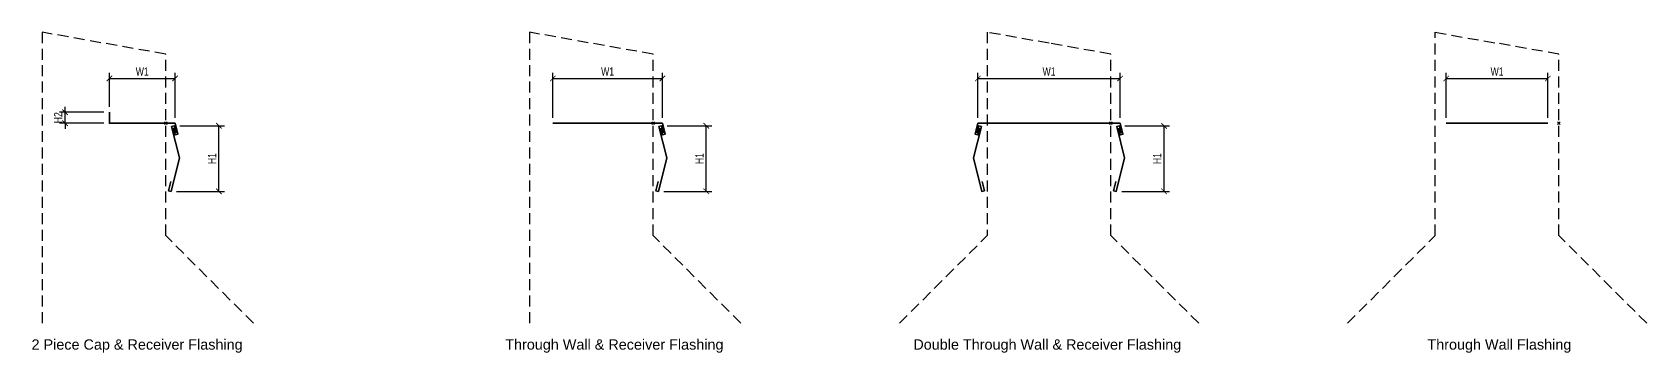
# Model space of a CAD drawing. Header units: inches. Extents: x 1550 to 1938, y 1113 to 1725.
# Drawn here: x 1654.7 to 1728.1, y 1113.5 to 1128.1 of the extents above; entities that cross this region are included whole.
import ezdxf
from ezdxf.enums import TextEntityAlignment as Align

# ---------------------------------------------------------------- set-up
doc = ezdxf.new("R2010")
doc.units = ezdxf.units.IN
doc.header["$LTSCALE"] = 4
doc.header["$MEASUREMENT"] = 0
doc.header["$PDMODE"] = 99
doc.header["$PDSIZE"] = 0.0625
doc.linetypes.add('HIDDEN2', pattern=[0.1875, 0.125, -0.0625])
doc.layers.get('Defpoints').update_dxf_attribs({"color": 121})
for name, color, linetype, lineweight in [('A-Anno-Dims', 211, 'Continuous', 25), ('G-Anno-Ttlb', 213, 'Continuous', 50), ('SubStrate', 81, 'HIDDEN2', 25), ('Wide', 212, 'Continuous', 35)]:
    doc.layers.add(name, color=color, linetype=linetype, lineweight=lineweight)
doc.layers.add('G-Anno-Nplt', color=140, linetype='Continuous', lineweight=18, plot=False)
doc.styles.add('Arch-Dim', font='arial.ttf', dxfattribs={"width": 0.75})
doc.styles.add('RomanS', font='romans.shx')
doc.dimstyles.new('Aec-Arch-I-3', dxfattribs={"dimscale": 4, "dimtxt": 0.09375, "dimasz": 0.0625, "dimexe": 0.0625, "dimexo": 0.0625, "dimgap": 0.03125, "dimtad": 1, "dimdec": 4, "dimzin": 3, "dimdsep": 46, "dimlunit": 4, "dimtxsty": 'Arch-Dim', "dimblk": 'ARCHTICK', "dimcen": 0.09375, "dimclrd": 8, "dimclre": 8, "dimazin": 2, "dimtfac": 0.75, "dimtdec": 4, "dimtix": 1, "dimtmove": 1, "dimatfit": 2, "dimldrblk": 'OPEN90', "dimfxl": 1, "dimtolj": 1, "dimtzin": 0, "dimarcsym": 0})

# ---------------------------------------------------------------- blocks, each defined once
blk = doc.blocks.new('Anno_Title_T2')
at = {"color": 0, "linetype": 'ByBlock', "lineweight": -2, "style": 'RomanS'}
blk.add_attdef('TITLE', (0, 0.5), '', height=1.25, dxfattribs=at)
blk.add_attdef('SCALE', text='', height=0.75, dxfattribs=at).set_placement((0, -0.5), align=Align.TOP_LEFT)
blk = doc.blocks.new('_ArchTick')
at = {"color": 0, "linetype": 'ByBlock', "const_width": 0.15}
blk.add_lwpolyline([(-0.5, -0.5), (0.5, 0.5)], dxfattribs=at)
blk = doc.blocks.new('*D345')
at = {"layer": 'A-Anno-Dims', "color": 8, "lineweight": -2, "transparency": 16777216}
for p, q in [((1657.917, 1124.454), (1655.896, 1124.454)), ((1656.146, 1124.454), (1656.146, 1124.704)), ((1656.146, 1123.954), (1656.146, 1124.454)), ((1657.917, 1123.954), (1655.896, 1123.954)), ((1656.146, 1123.954), (1656.146, 1123.704))]:
    blk.add_line(p, q, dxfattribs=at)
at = {"layer": 'Defpoints', "color": 0, "transparency": 16777216}
for p in [(1656.146, 1124.454), (1658.167, 1124.454), (1658.167, 1123.954)]:
    blk.add_point(p, dxfattribs=at)
at = {"layer": 'A-Anno-Dims', "color": 8, "lineweight": -2, "transparency": 16777216, "xscale": 0.25, "yscale": 0.25, "zscale": 0.25}
for p, rotation in [((1656.146, 1124.454), 270), ((1656.146, 1123.954), 90)]:
    blk.add_blockref('_ArchTick', p, dxfattribs=dict(at, rotation=rotation))
at = {"layer": 'A-Anno-Dims', "color": 0, "transparency": 16777216, "insert": (1655.833, 1124.204), "char_height": 0.375, "attachment_point": 5, "rotation": 90, "style": 'Arch-Dim'}
blk.add_mtext('\\A1;H2', dxfattribs=at)
blk = doc.blocks.new('_Open90')
at = {"color": 0, "linetype": 'ByBlock', "lineweight": -2}
for p, q in [((0, 0), (-1, 0)), ((-0.5, 0.5), (0, 0)), ((0, 0), (-0.5, -0.5))]:
    blk.add_line(p, q, dxfattribs=at)
blk = doc.blocks.new('*D346')
at = {"layer": 'A-Anno-Dims', "color": 8, "lineweight": -2, "transparency": 16777216}
for p, q in [((1658.167, 1124.704), (1658.167, 1126.243)), ((1658.167, 1125.993), (1661.153, 1125.993)), ((1661.153, 1124.204), (1661.153, 1126.243))]:
    blk.add_line(p, q, dxfattribs=at)
at = {"layer": 'Defpoints', "color": 0, "transparency": 16777216}
for p in [(1661.153, 1125.993), (1658.167, 1124.454), (1661.153, 1123.954)]:
    blk.add_point(p, dxfattribs=at)
at = {"layer": 'A-Anno-Dims', "color": 8, "lineweight": -2, "transparency": 16777216, "xscale": 0.25, "yscale": 0.25, "zscale": 0.25, "rotation": 180}
blk.add_blockref('_ArchTick', (1658.167, 1125.993), dxfattribs=at)
at = {"layer": 'A-Anno-Dims', "color": 8, "lineweight": -2, "transparency": 16777216, "xscale": 0.25, "yscale": 0.25, "zscale": 0.25}
blk.add_blockref('_ArchTick', (1661.153, 1125.993), dxfattribs=at)
at = {"layer": 'A-Anno-Dims', "color": 0, "transparency": 16777216, "insert": (1659.66, 1126.307), "char_height": 0.375, "attachment_point": 5, "style": 'Arch-Dim'}
blk.add_mtext('\\A1;W1', dxfattribs=at)
blk = doc.blocks.new('*D347')
at = {"layer": 'A-Anno-Dims', "color": 8, "lineweight": -2, "transparency": 16777216}
for p, q in [((1661.369, 1123.834), (1663.402, 1123.834)), ((1663.152, 1120.848), (1663.152, 1123.834)), ((1661.225, 1120.848), (1663.402, 1120.848))]:
    blk.add_line(p, q, dxfattribs=at)
at = {"layer": 'Defpoints', "color": 0, "transparency": 16777216}
for p in [(1661.119, 1123.834), (1663.152, 1123.834), (1660.975, 1120.848)]:
    blk.add_point(p, dxfattribs=at)
at = {"layer": 'A-Anno-Dims', "color": 8, "lineweight": -2, "transparency": 16777216, "xscale": 0.25, "yscale": 0.25, "zscale": 0.25}
for p, rotation in [((1663.152, 1123.834), 90), ((1663.152, 1120.848), 270)]:
    blk.add_blockref('_ArchTick', p, dxfattribs=dict(at, rotation=rotation))
at = {"layer": 'A-Anno-Dims', "color": 0, "transparency": 16777216, "insert": (1662.839, 1122.341), "char_height": 0.375, "attachment_point": 5, "rotation": 90, "style": 'Arch-Dim'}
blk.add_mtext('\\A1;H1', dxfattribs=at)
blk = doc.blocks.new('*D348')
at = {"layer": 'A-Anno-Dims', "color": 8, "lineweight": -2, "transparency": 16777216}
for p, q in [((1678.351, 1124.204), (1678.351, 1126.243)), ((1678.351, 1125.993), (1683.338, 1125.993)), ((1683.338, 1124.204), (1683.338, 1126.243))]:
    blk.add_line(p, q, dxfattribs=at)
at = {"layer": 'Defpoints', "color": 0, "transparency": 16777216}
for p in [(1683.338, 1125.993), (1678.351, 1123.954), (1683.338, 1123.954)]:
    blk.add_point(p, dxfattribs=at)
at = {"layer": 'A-Anno-Dims', "color": 8, "lineweight": -2, "transparency": 16777216, "xscale": 0.25, "yscale": 0.25, "zscale": 0.25, "rotation": 180}
blk.add_blockref('_ArchTick', (1678.351, 1125.993), dxfattribs=at)
at = {"layer": 'A-Anno-Dims', "color": 8, "lineweight": -2, "transparency": 16777216, "xscale": 0.25, "yscale": 0.25, "zscale": 0.25}
blk.add_blockref('_ArchTick', (1683.338, 1125.993), dxfattribs=at)
at = {"layer": 'A-Anno-Dims', "color": 0, "transparency": 16777216, "insert": (1680.844, 1126.307), "char_height": 0.375, "attachment_point": 5, "style": 'Arch-Dim'}
blk.add_mtext('\\A1;W1', dxfattribs=at)
blk = doc.blocks.new('*D349')
at = {"layer": 'A-Anno-Dims', "color": 8, "lineweight": -2, "transparency": 16777216}
for p, q in [((1683.553, 1123.834), (1685.587, 1123.834)), ((1685.337, 1120.848), (1685.337, 1123.834)), ((1683.41, 1120.848), (1685.587, 1120.848))]:
    blk.add_line(p, q, dxfattribs=at)
at = {"layer": 'Defpoints', "color": 0, "transparency": 16777216}
for p in [(1683.303, 1123.834), (1685.337, 1123.834), (1683.16, 1120.848)]:
    blk.add_point(p, dxfattribs=at)
at = {"layer": 'A-Anno-Dims', "color": 8, "lineweight": -2, "transparency": 16777216, "xscale": 0.25, "yscale": 0.25, "zscale": 0.25}
for p, rotation in [((1685.337, 1123.834), 90), ((1685.337, 1120.848), 270)]:
    blk.add_blockref('_ArchTick', p, dxfattribs=dict(at, rotation=rotation))
at = {"layer": 'A-Anno-Dims', "color": 0, "transparency": 16777216, "insert": (1685.023, 1122.341), "char_height": 0.375, "attachment_point": 5, "rotation": 90, "style": 'Arch-Dim'}
blk.add_mtext('\\A1;H1', dxfattribs=at)
blk = doc.blocks.new('*D350')
at = {"layer": 'A-Anno-Dims', "color": 8, "lineweight": -2, "transparency": 16777216}
for p, q in [((1697.702, 1124.204), (1697.702, 1126.243)), ((1697.702, 1125.993), (1704.175, 1125.993)), ((1704.175, 1124.204), (1704.175, 1126.243))]:
    blk.add_line(p, q, dxfattribs=at)
at = {"layer": 'Defpoints', "color": 0, "transparency": 16777216}
for p in [(1704.175, 1125.993), (1697.702, 1123.954), (1704.175, 1123.954)]:
    blk.add_point(p, dxfattribs=at)
at = {"layer": 'A-Anno-Dims', "color": 8, "lineweight": -2, "transparency": 16777216, "xscale": 0.25, "yscale": 0.25, "zscale": 0.25, "rotation": 180}
blk.add_blockref('_ArchTick', (1697.702, 1125.993), dxfattribs=at)
at = {"layer": 'A-Anno-Dims', "color": 8, "lineweight": -2, "transparency": 16777216, "xscale": 0.25, "yscale": 0.25, "zscale": 0.25}
blk.add_blockref('_ArchTick', (1704.175, 1125.993), dxfattribs=at)
at = {"layer": 'A-Anno-Dims', "color": 0, "transparency": 16777216, "insert": (1700.939, 1126.307), "char_height": 0.375, "attachment_point": 5, "style": 'Arch-Dim'}
blk.add_mtext('\\A1;W1', dxfattribs=at)
blk = doc.blocks.new('*D351')
at = {"layer": 'A-Anno-Dims', "color": 8, "lineweight": -2, "transparency": 16777216}
for p, q in [((1704.391, 1123.834), (1706.424, 1123.834)), ((1706.174, 1120.848), (1706.174, 1123.834)), ((1704.247, 1120.848), (1706.424, 1120.848))]:
    blk.add_line(p, q, dxfattribs=at)
at = {"layer": 'Defpoints', "color": 0, "transparency": 16777216}
for p in [(1704.141, 1123.834), (1706.174, 1123.834), (1703.997, 1120.848)]:
    blk.add_point(p, dxfattribs=at)
at = {"layer": 'A-Anno-Dims', "color": 8, "lineweight": -2, "transparency": 16777216, "xscale": 0.25, "yscale": 0.25, "zscale": 0.25}
for p, rotation in [((1706.174, 1123.834), 90), ((1706.174, 1120.848), 270)]:
    blk.add_blockref('_ArchTick', p, dxfattribs=dict(at, rotation=rotation))
at = {"layer": 'A-Anno-Dims', "color": 0, "transparency": 16777216, "insert": (1705.861, 1122.341), "char_height": 0.375, "attachment_point": 5, "rotation": 90, "style": 'Arch-Dim'}
blk.add_mtext('\\A1;H1', dxfattribs=at)
blk = doc.blocks.new('*D352')
at = {"layer": 'A-Anno-Dims', "color": 8, "lineweight": -2, "transparency": 16777216}
for p, q in [((1719.021, 1124.204), (1719.021, 1126.243)), ((1719.021, 1125.993), (1723.646, 1125.993)), ((1723.646, 1124.204), (1723.646, 1126.243))]:
    blk.add_line(p, q, dxfattribs=at)
at = {"layer": 'Defpoints', "color": 0, "transparency": 16777216}
for p in [(1723.646, 1125.993), (1719.021, 1123.954), (1723.646, 1123.954)]:
    blk.add_point(p, dxfattribs=at)
at = {"layer": 'A-Anno-Dims', "color": 8, "lineweight": -2, "transparency": 16777216, "xscale": 0.25, "yscale": 0.25, "zscale": 0.25, "rotation": 180}
blk.add_blockref('_ArchTick', (1719.021, 1125.993), dxfattribs=at)
at = {"layer": 'A-Anno-Dims', "color": 8, "lineweight": -2, "transparency": 16777216, "xscale": 0.25, "yscale": 0.25, "zscale": 0.25}
blk.add_blockref('_ArchTick', (1723.646, 1125.993), dxfattribs=at)
at = {"layer": 'A-Anno-Dims', "color": 0, "transparency": 16777216, "insert": (1721.333, 1126.307), "char_height": 0.375, "attachment_point": 5, "style": 'Arch-Dim'}
blk.add_mtext('\\A1;W1', dxfattribs=at)

msp = doc.modelspace()

# ---------------------------------------------------------------- linework, layer by layer
at = {"layer": 'G-Anno-Nplt'}
for p in [(1660.72905, 1123.95358), (1682.91328, 1123.95358), (1703.75103, 1123.95358), (1724.14571, 1123.95358)]:
    msp.add_point(p, dxfattribs=at)
at = {"layer": 'SubStrate'}
for p, q in [((1664.72905, 1114.83702), (1660.72905, 1118.83702)), ((1686.91328, 1114.83702), (1682.91328, 1118.83702)), ((1694.12603, 1114.83702), (1698.12603, 1118.83702)), ((1707.75103, 1114.83702), (1703.75103, 1118.83702)), ((1714.52071, 1114.83702), (1718.52071, 1118.83702)), ((1728.14571, 1114.83702), (1724.14571, 1118.83702))]:
    msp.add_line(p, q, dxfattribs=at)
for points in [[(1660.72905, 1118.83702), (1660.72905, 1127.09799), (1655.10405, 1128.09799), (1655.10405, 1114.83702)], [(1682.91328, 1118.83702), (1682.91328, 1127.09799), (1677.28828, 1128.09799), (1677.28828, 1114.83702)], [(1703.75103, 1118.83702), (1703.75103, 1127.09799), (1700.93853, 1127.59799), (1698.12603, 1128.09799), (1698.12603, 1118.83702)], [(1718.52071, 1118.83702), (1718.52071, 1128.09799), (1721.33321, 1127.59799)], [(1724.14571, 1118.83702), (1724.14571, 1127.09799), (1721.33321, 1127.59799)]]:
    msp.add_lwpolyline(points, dxfattribs=at)
at = {"layer": 'Wide'}
for points in [[(1658.16655, 1124.45358), (1658.16655, 1123.95358), (1661.15348, 1123.95358), (1661.27848, 1123.45358), (1661.15722, 1123.42326), (1661.07919, 1123.73535)], [(1661.20127, 1123.50474), (1661.11897, 1123.83394), (1660.9977, 1123.80362), (1661.35592, 1122.37074), (1660.97531, 1120.84831), (1660.85405, 1120.87863), (1660.95873, 1121.29737)], [(1678.35078, 1123.95358), (1680.35078, 1123.95358), (1683.33772, 1123.95358), (1683.46272, 1123.45358), (1683.34145, 1123.42326), (1683.26343, 1123.73535)], [(1683.3855, 1123.50474), (1683.3032, 1123.83394), (1683.18193, 1123.80362), (1683.54016, 1122.37074), (1683.15955, 1120.84831), (1683.03828, 1120.87863), (1683.14297, 1121.29737)], [(1697.65381, 1123.50474), (1697.73611, 1123.83394), (1697.85737, 1123.80362), (1697.49915, 1122.37074), (1697.87976, 1120.84831), (1698.00103, 1120.87863), (1697.89634, 1121.29737)], [(1697.77588, 1123.73535), (1697.69786, 1123.42326), (1697.57659, 1123.45358), (1697.70159, 1123.95358), (1700.68853, 1123.95358), (1700.93853, 1123.95358), (1701.18853, 1123.95358), (1704.17547, 1123.95358), (1704.30047, 1123.45358), (1704.1792, 1123.42326), (1704.10118, 1123.73535)], [(1704.22325, 1123.50474), (1704.14095, 1123.83394), (1704.01968, 1123.80362), (1704.3779, 1122.37074), (1703.9973, 1120.84831), (1703.87603, 1120.87863), (1703.98072, 1121.29737)], [(1723.64571, 1123.95358), (1721.58321, 1123.95358), (1721.33321, 1123.95358), (1721.08321, 1123.95358), (1719.02071, 1123.95358)]]:
    msp.add_lwpolyline(points, dxfattribs=at)

# ---------------------------------------------------------------- block references
at = {"layer": 'G-Anno-Ttlb'}
ref = msp.add_blockref('Anno_Title_T2', (1654.62281, 1113.44938), dxfattribs=dict(at, xscale=0.375, yscale=0.375, zscale=0.375))
ref.add_attrib('TITLE', '2 Piece Cap & Receiver Flashing', (1654.62281, 1113.63688), dxfattribs={"layer": '0', "color": 0, "linetype": 'ByBlock', "lineweight": -2, "height": 0.46875, "style": 'Arch-Dim'})
ref = msp.add_blockref('Anno_Title_T2', (1676.18458, 1113.44938), dxfattribs=dict(at, xscale=0.375, yscale=0.375, zscale=0.375))
ref.add_attrib('TITLE', 'Through Wall & Receiver Flashing', (1676.18458, 1113.63688), dxfattribs={"layer": '0', "color": 0, "linetype": 'ByBlock', "lineweight": -2, "height": 0.46875, "style": 'Arch-Dim'})
ref = msp.add_blockref('Anno_Title_T2', (1694.76337, 1113.44938), dxfattribs=dict(at, xscale=0.375, yscale=0.375, zscale=0.375))
ref.add_attrib('TITLE', 'Double Through Wall & Receiver Flashing', (1694.76337, 1113.63688), dxfattribs={"layer": '0', "color": 0, "linetype": 'ByBlock', "lineweight": -2, "height": 0.46875, "style": 'Arch-Dim'})
ref = msp.add_blockref('Anno_Title_T2', (1718.1642, 1113.44938), dxfattribs=dict(at, xscale=0.375, yscale=0.375, zscale=0.375))
ref.add_attrib('TITLE', 'Through Wall Flashing', (1718.1642, 1113.63688), dxfattribs={"layer": '0', "color": 0, "linetype": 'ByBlock', "lineweight": -2, "height": 0.46875, "style": 'Arch-Dim'})

# ---------------------------------------------------------------- dimensions: what is measured, and where the dimension line sits
at = {"layer": 'A-Anno-Dims'}
for base, p1, p2, picture, middle in [((1661.15348, 1125.99341), (1658.16655, 1124.45358), (1661.15348, 1123.95358), '*D346', (1659.66002, 1126.30668)), ((1683.33772, 1125.99341), (1678.35078, 1123.95358), (1683.33772, 1123.95358), '*D348', (1680.84425, 1126.30668)), ((1704.17547, 1125.99341), (1697.70159, 1123.95358), (1704.17547, 1123.95358), '*D350', (1700.93853, 1126.30668)), ((1723.64571, 1125.99341), (1719.02071, 1123.95358), (1723.64571, 1123.95358), '*D352', (1721.33321, 1126.30668))]:
    dim = msp.add_linear_dim(base=base, p1=p1, p2=p2, text='W1', dimstyle='Aec-Arch-I-3', dxfattribs=at)
    dim.commit()
    dim.dimension.update_dxf_attribs({"geometry": picture, "text_midpoint": middle})
for base, p1, p2, text, picture, middle in [((1656.14611, 1124.45358), (1658.16655, 1123.95358), (1658.16655, 1124.45358), 'H2', '*D345', (1655.83284, 1124.20358)), ((1663.15247, 1123.83394), (1660.97531, 1120.84831), (1661.11897, 1123.83394), 'H1', '*D347', (1662.8392, 1122.34112)), ((1685.3367, 1123.83394), (1683.15955, 1120.84831), (1683.3032, 1123.83394), 'H1', '*D349', (1685.02343, 1122.34112)), ((1706.17445, 1123.83394), (1703.9973, 1120.84831), (1704.14095, 1123.83394), 'H1', '*D351', (1705.86118, 1122.34112))]:
    dim = msp.add_linear_dim(base=base, p1=p1, p2=p2, angle=90, text=text, dimstyle='Aec-Arch-I-3', dxfattribs=at)
    dim.commit()
    dim.dimension.update_dxf_attribs({"geometry": picture, "text_midpoint": middle})

doc.saveas('drawing.dxf')
